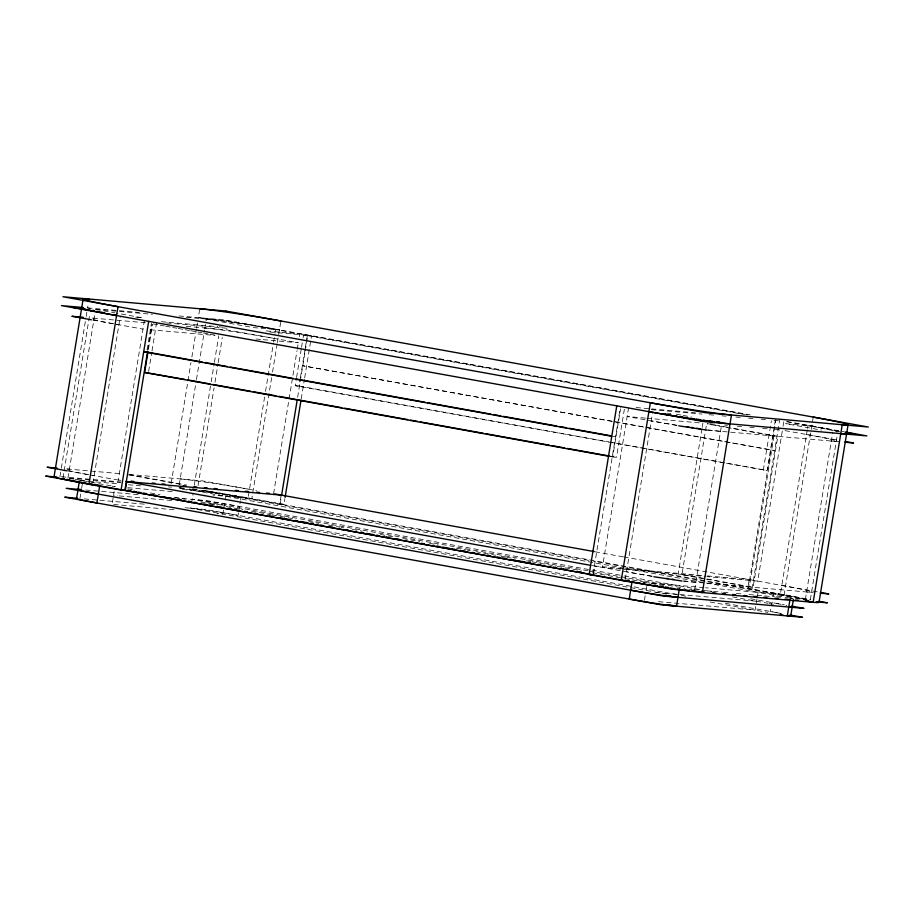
<?xml version="1.0" encoding="UTF-8"?>
<svg xmlns="http://www.w3.org/2000/svg" width="914" height="914" viewBox="0 0 914 914"><rect width="100%" height="100%" fill="white"/><g stroke="black" fill="none" stroke-linecap="round" stroke-linejoin="round"><path stroke-width="0.69" stroke-dasharray="4.57 3.43" d="M59.936 476.605L61.078 469.579M61.318 468.174L85.95 317.752M86.179 316.335L86.864 312.12M90.315 308.406L87.561 307.904L88.384 302.831M62.963 478.022L64.003 471.681M64.117 470.996L89.96 313.125M67.967 478.056L94.965 313.159M79.964 498.507L81.003 492.166M81.632 488.362L82.671 482.021M92.942 483.323L120.157 317.158M113.13 497.97L112.091 504.311L175.991 509.921M114.17 491.629L113.542 495.434L117.803 495.799M144.458 320.243L118.283 480.067L121.105 480.318M147.074 349.822L151.416 323.27M147.885 349.811L152.032 324.459M148.434 349.148L152.467 324.47M148.639 371.427L151.781 352.233M152.01 350.862L156.717 322.059M171.158 483.529L190.957 362.618M191.883 356.997L196.487 328.88M196.716 327.475L197.87 320.448M277.273 329.474L279.456 329.863L253.395 327.578L198.327 317.638L199.778 308.761M179.19 484.98L196.224 380.944M196.453 379.538L204.519 330.331M204.747 328.926L206.358 319.089A52.726 1.839 9.3 0 1 275.651 329.531L275.194 332.342M194.259 485.323L210.963 383.297M211.191 381.892L214.173 363.726M214.402 362.332L218.743 335.769M666.592 594.134L190.74 508.241L191.357 504.437M191.563 503.168L193.231 493.023M198.052 485.654L214.082 387.822M214.996 382.223L217.966 364.058M218.195 362.664L222.319 337.506M223.484 510.229L222.856 514.034L217.178 513.542M223.69 508.961L224.935 501.352M225.141 500.084L225.769 496.279M238.474 512.834L238.063 515.37A36.012 1.257 9.3 0 0 190.74 508.241M238.68 511.566L240.348 501.42M240.553 500.152L240.965 497.616A36.012 1.257 9.3 0 0 193.642 490.487M264.603 397.007L248.025 498.233A52.726 1.839 9.3 0 0 199.024 490.304M265.528 391.386L273.355 343.584M273.583 342.179L274.965 333.747M271.629 377.665L251.83 498.564L212.985 495.159M272.543 372.044L277.148 343.927M277.388 342.522L280.906 320.985M273.572 493.709L296.993 350.702M297.221 349.297L298.364 342.293M299.289 336.683L299.746 333.884L263.038 330.651M775.415 419.789L767.109 470.527L295.233 385.697L296.353 378.842M296.582 377.471L301.3 348.668M301.517 347.297L302.865 339.071M303.094 337.7L303.539 334.958L744.99 414.648M281.169 495.114L279.718 503.991L283.957 504.368L284.871 498.747M295.233 385.697L299.038 386.028L300.158 379.173M300.386 377.802L305.093 348.999M305.322 347.628L307.344 335.289M280.152 504.037L281.398 496.428M297.644 397.19L305.059 351.936M305.242 350.793L307.778 335.324M301.22 398.927L304.442 379.241M304.67 377.836L311.583 335.667L268.248 331.862M593.14 573.615L620.332 407.564M593.574 573.661L594.831 566.052M609.889 456.452L612.688 456.954L620.549 408.958M612.688 456.954L616.493 457.297L624.353 409.301M628.592 407.633L602.417 567.457L705.482 576.506M625.267 579.419L652.459 413.391M644.416 600.395L645.25 595.322M646.072 590.25L646.701 586.445M701.975 428.757L678.165 574.106L749.297 586.948L774.009 436.001L707.07 423.925M702.203 427.352L702.889 423.159M694.571 589.861L721.569 424.964M763.316 470.184L771.393 420.817M749.251 579.613L747.789 588.49L786.291 595.048A61.729 2.159 9.3 0 1 810.352 599.801M748.223 588.525L775.849 419.823M752.028 588.856L779.653 420.154M782.281 431.088L757.717 581.098L706.888 576.631M783.058 426.347L783.881 421.274L839.669 431.339M757.055 598.716L755.181 610.129L655.772 601.401M757.26 597.448L758.094 592.375M772.878 596.248L773.29 593.712A36.012 1.257 9.3 0 1 790.21 598.167L805.417 599.504L593.46 561.242M807.291 429.843L780.35 594.329A52.726 1.839 9.3 0 1 807.096 599.755M807.519 428.438L807.976 425.616A52.726 1.839 9.3 0 1 833.191 430.665M813.231 417.081L784.155 594.66L705.551 587.759M805.337 599.595L832.757 432.162M810.33 599.63L837.338 434.733M87.561 307.904L139.396 312.462M179.064 315.947L224.387 319.923L750.223 414.842M95.593 309.355L152.387 314.347M186.262 317.318L228.614 321.043L747.823 414.762M135.763 317.238L142.63 317.844L116.466 313.125M161.401 321.728L217.863 326.686M219.28 326.812L222.102 327.063M166.599 322.928L228.717 328.389M93.045 318.141L146.697 322.848M186.228 326.321L227.163 329.92L298.295 342.761L263.004 339.654M150.056 329.737L214.996 335.438M255.943 339.037L261.587 339.54M636.098 407.541L650.208 408.787M651.625 408.912L695.383 412.751M651.179 409.621L702.009 414.076M709.058 414.705L714.714 415.196M721.774 415.813L726.002 416.19M735.884 417.058L740.123 417.424M748.589 418.178L752.828 418.543M761.293 419.286L765.532 419.663M773.998 420.406L779.653 420.897M666.717 413.208L670.83 413.574M813.917 426.347L785.72 423.662L821.515 430.128M645.49 418.121L627.141 416.51L677.354 425.57M646.906 418.246L701.963 423.079M710.429 423.822L714.668 424.199M724.551 425.067L727.373 425.318M737.255 426.187L741.494 426.552M749.96 427.295L754.199 427.672M762.664 428.415L768.308 428.906M775.369 429.534L781.024 430.026M706.739 430.094L840.857 441.873M613.043 436.401L615.579 436.629M66.916 468.962L121.973 473.795M129.034 474.423L202.44 480.867L256.468 490.612M61.352 476.731L120.991 481.975M69.384 478.182L120.522 482.672M168.519 486.888L171.626 487.162M179.818 487.882L185.462 488.384M192.523 489.001L198.167 489.493M80.112 480.513L119.803 483.997M128.314 484.74L141.099 485.871M182.286 489.481L208.849 491.812L592.101 561.002M112.251 486.305L115.004 486.556M127.777 487.676L173.226 491.663M85.688 490.007L138.231 494.623M175.145 497.867L180.823 498.358M182.252 498.484L207.387 500.701L590.65 569.879M119.22 495.925L173.192 500.666M210.106 503.911L224.307 505.156M84.225 498.884L98.426 500.129M99.855 500.255L145.292 504.254M185.051 507.738L205.936 509.578L687.511 596.511M594.386 566.006L624.034 568.611M625.45 568.737L705.916 575.809M707.333 575.923L749.686 579.647M683.432 581.167L813.311 592.569M643.205 582.275L647.318 582.641M651.579 583.018L704.123 587.633M689.385 589.313L692.229 589.564M693.646 589.69L702.169 590.433M707.847 590.935L712.109 591.312M713.526 591.438L722.049 592.181M723.465 592.306L730.572 592.935M736.25 593.426L743.345 594.054M749.034 594.557L763.236 595.802M764.652 595.928L774.592 596.796M776.009 596.922L783.115 597.55M655.806 592.398L678.531 594.386M679.947 594.511L756.632 601.252M198.327 317.638L203.079 318.118A61.729 2.159 9.3 0 1 279.456 329.863M786.885 421.457L844.399 431.842M785.103 430.631L836.824 439.965M95.821 309.4L115.095 312.874M676.326 414.179L681.833 415.185M683.204 415.424L691.464 416.921M727.601 427.272L706.682 423.502L681.97 574.449L753.102 587.279L777.814 436.332L729.006 427.524M153.198 323.944L158.773 324.95M160.167 325.201L164.349 325.955M165.754 326.207L171.329 327.212M172.723 327.463L176.905 328.217M178.299 328.469L183.874 329.474M185.279 329.726L189.461 330.48M190.855 330.742L196.43 331.748M197.824 331.999L202.005 332.753M203.411 333.004L208.986 334.01M210.38 334.261L214.562 335.015M92.794 320.06L143.007 329.12M612.106 421.251L302.797 365.771L774.672 450.602L613.511 421.503M299.038 386.028L608.747 441.942M610.152 442.193L767.109 470.527M609.478 456.029L616.493 457.297M595.094 551.782L623.12 556.843M623.794 556.923L819.013 592.158M129.491 474.72L186.673 485.037M128.474 474.88L181.475 484.454M283.957 504.368L249.648 498.176A61.729 2.159 9.3 0 0 200.817 490.212M203.799 490.247L810.535 599.778M178.961 487.836L792.507 598.579M66.813 470.779L121.596 480.661M592.021 565.538L652.482 576.494M592.009 570.119L622.96 575.706M624.285 575.946L711.446 591.678M750.623 598.75L784.315 604.84M588.033 570.816L192.191 499.364A36.012 1.257 9.3 0 1 239.514 506.493M589.439 571.067L684.883 588.296M732.605 596.911L767.806 603.263M769.108 603.503L773.393 604.28M69.567 478.353L73.703 479.096M75.074 479.347L115.164 486.579M127.789 488.864L134.815 490.133M150.25 492.92L160.076 494.691M174.117 497.227L185.348 499.25M200.783 502.037L217.635 505.076M226.055 506.596L242.895 509.635M251.316 511.154L270.967 514.708M272.372 514.959L293.428 518.764M308.875 521.551L314.485 522.557M315.89 522.808L318.7 523.322M328.526 525.093L339.757 527.127M341.151 527.378L343.961 527.881M352.381 529.4L362.207 531.171M380.464 534.473L394.494 536.998M402.914 538.529L419.766 541.568M429.591 543.339L438.012 544.858M456.257 548.149L466.083 549.931M467.488 550.182L470.299 550.685M475.908 551.702L495.559 555.244M501.18 556.26L505.385 557.026M506.79 557.277L515.21 558.797M526.441 560.819L530.657 561.584M532.062 561.836L555.918 566.143M557.323 566.394L581.19 570.702M592.421 572.735L623.302 578.299M624.696 578.562L649.968 583.121M651.374 583.372L666.877 586.171M725.305 603.331L781.447 613.465M710.098 601.995L767.749 612.403M192.431 489.001A61.729 2.159 9.3 0 1 196.533 489.584M179.635 487.87A52.726 1.839 9.3 0 1 185.222 488.476M189.347 488.99A52.726 1.839 9.3 0 1 197.287 490.064M811.781 425.958A61.729 2.159 9.3 0 1 840.274 431.614M835.362 431.225A52.726 1.839 9.3 0 1 837.19 431.808M781.024 604.314A36.012 1.257 9.3 0 0 771.839 602.589L770.388 611.466A36.012 1.257 9.3 0 1 780.887 613.454M785.857 605.308A36.012 1.257 9.3 0 1 786.885 605.525M80.032 480.604A36.012 1.257 9.3 0 1 82.877 480.753M781.801 585.451A52.726 1.839 9.3 0 1 806.582 591.986M94.188 475.714A52.726 1.839 9.3 0 1 92.36 475.383M88.818 474.732A52.726 1.839 9.3 0 1 67.453 470.287M67.122 469.008A52.726 1.839 9.3 0 1 69.418 469.179M695.817 582.252A52.726 1.839 9.3 0 1 683.718 580.858M652.333 576.208A52.726 1.839 9.3 0 1 626.513 571.81M180.184 478.913A52.726 1.839 9.3 0 1 249.476 489.356M118.911 324.767A52.726 1.839 9.3 0 1 115.29 324.104M113.53 323.784A52.726 1.839 9.3 0 1 92.897 319.523M92.531 318.106A52.726 1.839 9.3 0 1 94.131 318.232M204.896 327.966A52.726 1.839 9.3 0 1 274.2 338.409M806.525 434.504A52.726 1.839 9.3 0 1 831.294 441.039M720.529 431.305A52.726 1.839 9.3 0 1 706.888 429.706M677.057 425.261A52.726 1.839 9.3 0 1 651.236 420.863"/><path stroke-width="1.37" d="M54.075 476.56L82.945 300.249M76.559 498.473L79.267 481.975M99.797 485.22L96.884 502.974A36.012 1.257 9.3 0 1 77.13 498.358M54.314 476.434A61.729 2.159 9.3 0 0 86.796 483.872L121.059 490.064L148.685 321.351M124.864 490.395L147.668 351.136M121.059 490.064L125.298 490.43L126.749 481.552M608.484 456.2L144.618 372.466L147.977 351.901M281.535 495.594L297.221 399.818M285.099 497.342L300.992 400.332M818.35 601.903A61.729 2.159 9.3 0 1 813.163 602.315L702.386 592.58A61.729 2.159 9.3 0 1 623.439 580.744L589.142 574.552L616.767 405.85M632.122 581.304L629.209 599.058A36.012 1.257 9.3 0 0 676.531 606.199L679.445 588.445M790.004 599.435L787.308 615.933A36.012 1.257 9.3 0 0 790.107 615.602M790.713 615.967L793.409 599.481M819.013 602.36L848.089 424.77M840.789 433.602L844.182 433.842A61.729 2.159 9.3 0 0 845.976 433.202M82.74 307.481L61.489 305.619L703.951 421.583L866.849 435.898L845.804 432.094M83.208 308.269L73.326 307.401L94.245 311.171M83.163 317.272L71.875 316.278L91.4 319.809M147.497 352.13L143.704 351.799L611.774 436.286M713.845 421.708L699.724 420.474L680.199 416.944M716.667 421.96L719.489 422.211M846.547 433.373L855.013 434.116L845.256 432.345M144.618 372.466L184.845 379.379M706.739 430.094L678.748 425.821M845.084 442.25L853.562 442.993L845.187 441.485M57.034 468.094L47.151 467.225L66.813 470.779M130.988 481.187L133.81 481.427M152.17 483.038L154.992 483.289M162.052 483.906L164.874 484.157M183.223 485.768L186.045 486.019M194.031 486.716L196.567 486.945M204.405 487.63L207.227 487.882M214.276 488.499L217.109 488.75M235.458 490.361L238.28 490.601M245.34 491.229L248.162 491.469M256.628 492.212L259.462 492.463M266.511 493.08L269.344 493.332M126.315 481.518L281.603 495.159M56.999 477.097L45.7 476.103L672.098 589.176L689.042 590.661M93.057 484.626L88.932 484.26L118.02 306.681A61.729 2.159 9.3 0 1 89.012 299.027M95.799 484.866L98.541 485.106M81.426 489.63L66.219 488.293L662.787 595.985L803.966 608.381L791.33 606.108M77.199 498.267L64.768 497.17L661.336 604.862L802.503 617.258L789.879 614.985M682.027 581.041L653.887 576.745M820.372 593.197L828.838 593.94L820.418 592.421M589.142 574.552L593.369 574.929L125.298 490.43M629.495 581.076L621.257 580.356L650.345 402.766A61.729 2.159 9.3 0 0 731.474 415.002L702.386 592.58L698.262 591.838M665.621 587.222L668.385 587.474M691.864 590.912L696.102 591.289M701.461 591.758L704.568 592.032M712.817 592.752L715.856 593.026M722.757 593.632L725.739 593.883M732.697 594.5L735.621 594.751M744.065 595.494L746.921 595.745M753.981 596.374L756.838 596.625M763.944 597.242L766.789 597.493M775.152 598.224L777.974 598.476M785.035 599.093L788.085 599.367M795.18 599.984L798.025 600.235M806.217 600.955L809.039 601.206M816.099 601.823L827.387 602.817L818.955 601.298M730.012 423.879L725.259 423.399A61.729 2.159 9.3 0 1 648.883 411.643L651.065 412.043M97.033 311.674L104.013 312.942M663.461 413.928L666.249 414.43M669.037 414.933L671.824 415.436M674.623 415.939L677.411 416.441M148.902 352.381L202.154 362.001M204.965 362.504L227.38 366.548M230.191 367.062L293.245 378.442M296.056 378.944L359.122 390.335M361.921 390.838L424.987 402.217M427.786 402.731L490.852 414.111M493.651 414.613L500.666 415.881M503.465 416.384L556.717 426.004M559.517 426.507L566.531 427.775M569.331 428.278L611.375 435.864M187.656 379.881L210.071 383.926M212.882 384.44L250.722 391.272M253.521 391.775L275.948 395.819M278.747 396.322L341.813 407.713M344.612 408.215L407.678 419.595M410.477 420.109L417.492 421.365M420.291 421.88L483.357 433.259M486.157 433.762L549.223 445.152M552.022 445.655L564.635 447.929M567.445 448.443L609.478 456.029M274.623 493.891L594.294 551.599M805.131 600.864L813.152 602.315L842.24 424.724A61.729 2.159 9.3 0 0 813.231 417.081M125.801 481.427L590.684 565.343M692.755 590.844L695.508 591.335M127.891 490.281L130.839 490.818M133.501 491.298L136.312 491.812M137.854 492.086L140.665 492.589M143.338 493.08L146.274 493.606M153.164 494.851L156.1 495.377M163.126 496.645L165.937 497.159M168.622 497.639L171.546 498.164M178.447 499.41L181.372 499.935M188.387 501.203L191.197 501.717M193.905 502.197L196.704 502.711M203.731 503.98L206.644 504.505M209.352 504.996L212.254 505.511M219.177 506.767L222.079 507.293M229.014 508.538L231.905 509.064M234.635 509.555L237.514 510.081M244.461 511.326L247.34 511.851M254.298 513.108L257.177 513.622M269.744 515.896L272.612 516.41M279.581 517.667L282.437 518.181M285.191 518.684L288.047 519.198M295.028 520.454L297.873 520.969M300.649 521.471L307.71 522.739M310.474 523.242L313.319 523.756M320.311 525.024L323.145 525.527M330.137 526.795L332.97 527.309M345.595 529.583L348.417 530.097M361.041 532.371L363.852 532.885M366.663 533.388L373.677 534.656M376.488 535.158L379.299 535.673M386.314 536.929L389.136 537.443M396.139 538.712L398.961 539.214M421.4 543.27L424.245 543.784M436.846 546.058L439.691 546.572M442.456 547.075L449.528 548.343M452.281 548.846L455.149 549.36M462.107 550.616L464.975 551.131M471.932 552.387L474.812 552.913M487.379 555.175L490.258 555.701M497.285 556.969L500.095 557.471M502.814 557.963L505.625 558.477M512.64 559.734L515.542 560.259M518.261 560.75L525.379 562.041M528.086 562.521L530.988 563.047M537.912 564.304L540.825 564.829M553.347 567.091L556.272 567.617M563.173 568.862L566.109 569.388M578.619 571.65L581.43 572.153M654.413 585.326L657.223 585.84M660.034 586.342L662.833 586.845M780.282 614.665L783.115 615.168M668.168 595.54L671.013 596.054M668.111 604.68L676.531 606.199M114.421 315.17L116.558 315.558A61.729 2.159 9.3 0 1 83.528 307.652M92.737 484.591A52.726 1.839 9.3 0 1 89.115 483.94M87.367 483.609A52.726 1.839 9.3 0 1 83.985 482.98M82.374 482.672A52.726 1.839 9.3 0 1 79.29 482.066M77.827 481.781A52.726 1.839 9.3 0 1 75.085 481.221M73.805 480.958A52.726 1.839 9.3 0 1 70.355 480.204M69.338 479.976A52.726 1.839 9.3 0 1 66.722 479.347M64.277 478.673A52.726 1.839 9.3 0 1 63.854 478.536M104.059 312.794A52.726 1.839 9.3 0 1 101.431 312.245M99.066 311.743A52.726 1.839 9.3 0 1 96.964 311.274M94.348 310.646A52.726 1.839 9.3 0 1 92.977 310.28M694.354 591.13A52.726 1.839 9.3 0 1 692.469 590.947M689.11 590.593A52.726 1.839 9.3 0 1 685.18 590.113M680.713 589.53A52.726 1.839 9.3 0 1 677.48 589.096M674.064 588.616A52.726 1.839 9.3 0 1 670.476 588.102M668.637 587.828A52.726 1.839 9.3 0 1 664.844 587.268M662.901 586.971A52.726 1.839 9.3 0 1 658.96 586.365M656.96 586.045A52.726 1.839 9.3 0 1 652.916 585.406M650.882 585.086A52.726 1.839 9.3 0 1 646.792 584.423M644.758 584.08A52.726 1.839 9.3 0 1 642.713 583.749M640.68 583.406A52.726 1.839 9.3 0 1 636.658 582.721M634.659 582.378A52.726 1.839 9.3 0 1 630.74 581.692M628.821 581.361A52.726 1.839 9.3 0 1 626.924 581.018M720.095 422.245A52.726 1.839 9.3 0 1 716.736 421.88M712.806 421.411A52.726 1.839 9.3 0 1 709.881 421.034M705.105 420.394A52.726 1.839 9.3 0 1 703.426 420.154M699.918 419.652A52.726 1.839 9.3 0 1 696.262 419.126M694.377 418.841A52.726 1.839 9.3 0 1 690.527 418.269M686.585 417.652A52.726 1.839 9.3 0 1 684.586 417.344M682.575 417.024A52.726 1.839 9.3 0 1 680.542 416.704M676.463 416.053A52.726 1.839 9.3 0 1 674.429 415.71M666.295 414.362A52.726 1.839 9.3 0 1 664.284 414.019M808.57 601.081A52.726 1.839 9.3 0 1 805.965 600.932M792.061 606.942A36.012 1.257 9.3 0 1 788.759 607.045M677.994 597.322A36.012 1.257 9.3 0 1 630.66 590.181M98.346 494.097A36.012 1.257 9.3 0 1 80.672 489.573M673.744 579.476A52.726 1.839 9.3 0 1 671.939 579.225M668.203 578.665A52.726 1.839 9.3 0 1 666.295 578.379M700.238 428.792A52.726 1.839 9.3 0 1 696.651 428.278M692.926 427.718A52.726 1.839 9.3 0 1 691.018 427.432M689.076 427.146A52.726 1.839 9.3 0 1 687.111 426.838M199.778 308.761A61.729 2.159 9.3 0 1 280.906 320.985M225.838 311.046L62.952 296.742L705.402 412.705L868.3 427.021L225.838 311.046"/></g></svg>
